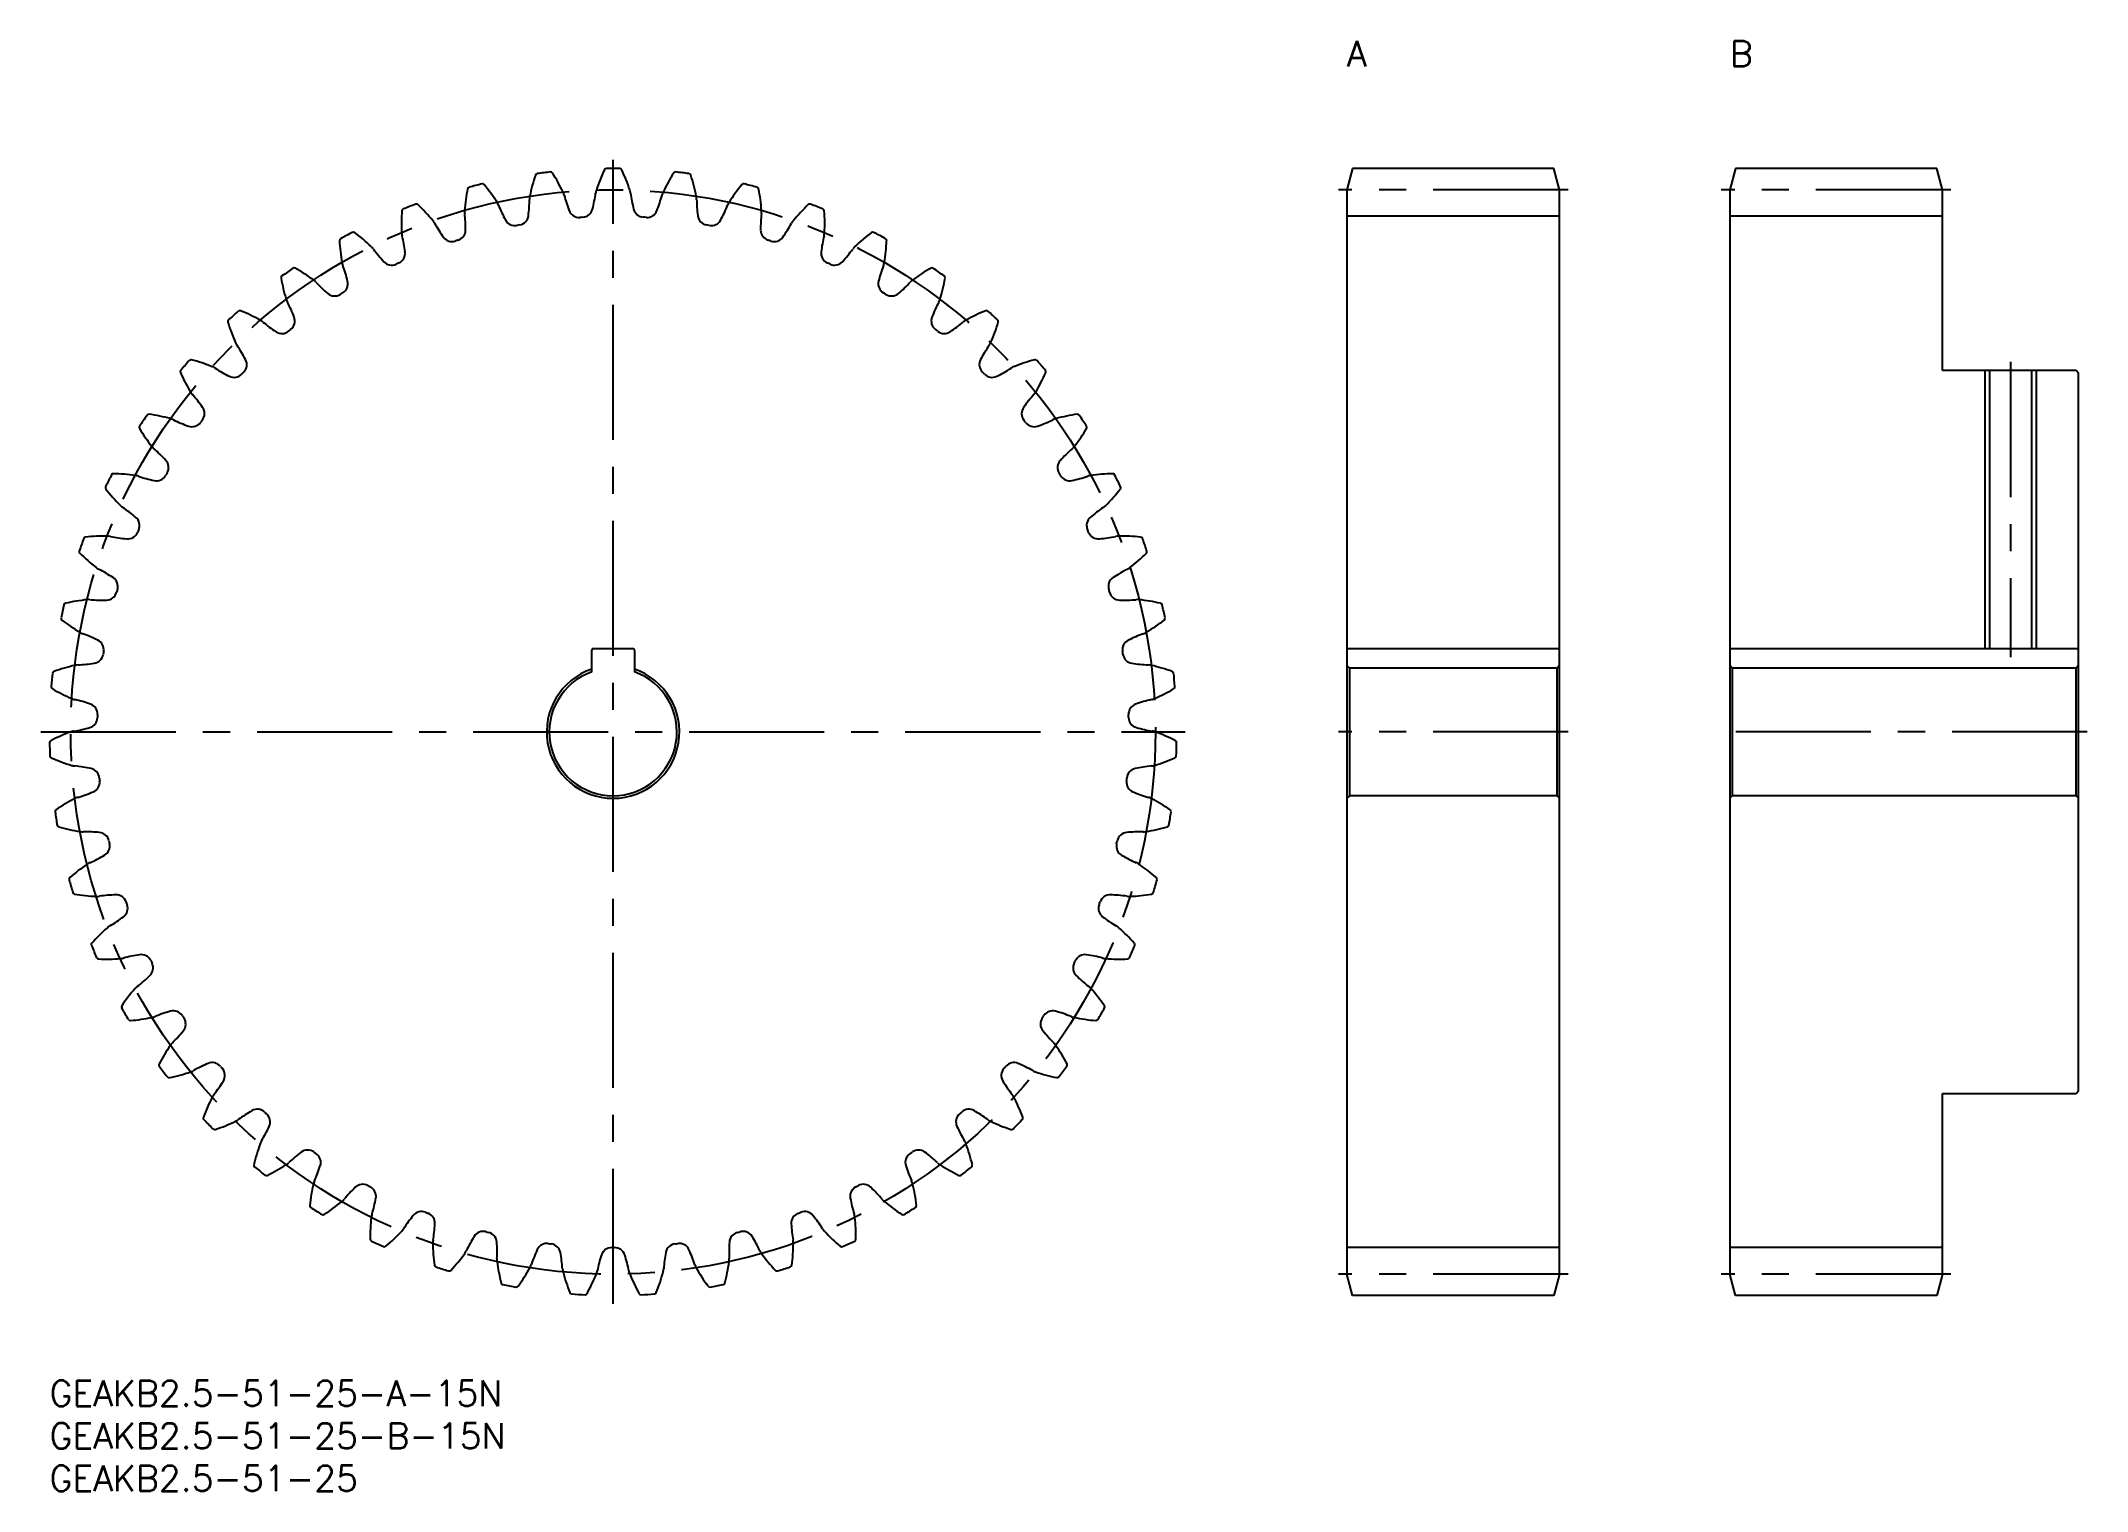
# Model space of a CAD drawing. Extents: x -1 to 239, y -13 to 158.
import ezdxf

# ---------------------------------------------------------------- set-up
doc = ezdxf.new("R2010")
doc.units = 0
doc.header["$LTSCALE"] = 0.5
doc.linetypes.add('CENTER', pattern=[50.8, 31.75, -6.35, 6.35, -6.35])
for name, color, linetype in [('MSM_CENTER', 1, 'CENTER'), ('MSM_CONTINUOUS', 7, 'CONTINUOUS'), ('MSM_NARROW', 5, 'CONTINUOUS'), ('MSM_PART_NUMBER', 7, 'CONTINUOUS')]:
    doc.layers.add(name, color=color, linetype=linetype)
doc.styles.get("Standard").update_dxf_attribs({"font": 'txt.shx', "height": 1, "bigfont": 'bigfont.shx'})

# ---------------------------------------------------------------- blocks, each defined once
blk = doc.blocks.new('*U2')
at = {"layer": 'MSM_PART_NUMBER'}
blk.add_text('GEAKB2.5-51-25-A-15N', height=3, dxfattribs=at).set_placement((0, -3))
blk = doc.blocks.new('*U3')
at = {"layer": 'MSM_PART_NUMBER'}
blk.add_text('GEAKB2.5-51-25-B-15N', height=3, dxfattribs=at).set_placement((0, -8))
blk = doc.blocks.new('*U4')
at = {"layer": 'MSM_PART_NUMBER'}
blk.add_text('GEAKB2.5-51-25', height=3, dxfattribs=at).set_placement((0, -13))
blk = doc.blocks.new('*U5')
at = {"layer": 'MSM_PART_NUMBER'}
blk.add_text('B', height=3, dxfattribs=at).set_placement((197.5, 154.5))
blk = doc.blocks.new('*U6')
at = {"layer": 'MSM_PART_NUMBER'}
blk.add_text('A', height=3, dxfattribs=at).set_placement((152.5, 154.5))

msp = doc.modelspace()

# ---------------------------------------------------------------- linework, layer by layer
at = {"layer": 'MSM_CENTER'}
for p, q in [((66.25, 9), (66.25, 143.5)), ((178.5, 140), (151.5, 140)), ((223.5, 140), (196.5, 140)), ((230.5, 119.75), (230.5, 85.05)), ((-1, 76.25), (133.5, 76.25)), ((178.5, 76.25), (151.5, 76.25)), ((239.5, 76.25), (196.5, 76.25)), ((178.5, 12.5), (151.5, 12.5)), ((223.5, 12.5), (196.5, 12.5))]:
    msp.add_line(p, q, dxfattribs=at)
msp.add_circle((66.25, 76.25), 63.75, dxfattribs=at)
at = {"layer": 'MSM_CONTINUOUS'}
for p, q in [((153.17, 142.5), (152.5, 140)), ((176.83, 142.5), (153.17, 142.5)), ((177.5, 140), (176.83, 142.5)), ((198.17, 142.5), (197.5, 140)), ((221.83, 142.5), (198.17, 142.5)), ((222.5, 140), (221.83, 142.5)), ((152.5, 140), (152.5, 12.5)), ((177.5, 12.5), (177.5, 140)), ((197.5, 140), (197.5, 12.5)), ((222.5, 118.75), (222.5, 140)), ((177.5, 136.88), (152.5, 136.88)), ((222.5, 136.88), (197.5, 136.88)), ((238.2, 118.75), (222.5, 118.75)), ((228.04, 118.75), (228.04, 86.05)), ((232.96, 118.75), (232.96, 86.05)), ((238.5, 118.45), (238.2, 118.75)), ((238.5, 34.05), (238.5, 118.45)), ((63.75, 83.32), (63.75, 85.85)), ((63.95, 86.05), (68.55, 86.05)), ((68.75, 85.85), (68.75, 83.32)), ((152.5, 86.05), (177.5, 86.05)), ((197.5, 86.05), (238.5, 86.05)), ((152.8, 83.75), (152.5, 84.05)), ((177.2, 83.75), (152.8, 83.75)), ((152.8, 83.75), (152.8, 68.75)), ((177.5, 84.05), (177.2, 83.75)), ((177.2, 68.75), (177.2, 83.75)), ((197.8, 83.75), (197.5, 84.05)), ((238.2, 83.75), (197.8, 83.75)), ((197.8, 83.75), (197.8, 68.75)), ((238.5, 84.05), (238.2, 83.75)), ((238.2, 68.75), (238.2, 83.75)), ((152.8, 68.75), (152.5, 68.45)), ((177.2, 68.75), (152.8, 68.75)), ((177.5, 68.45), (177.2, 68.75)), ((197.8, 68.75), (197.5, 68.45)), ((238.2, 68.75), (197.8, 68.75)), ((238.5, 68.45), (238.2, 68.75)), ((222.5, 12.5), (222.5, 33.75)), ((222.5, 33.75), (238.2, 33.75)), ((238.2, 33.75), (238.5, 34.05)), ((177.5, 15.62), (152.5, 15.62)), ((222.5, 15.62), (197.5, 15.62)), ((153.17, 10), (152.5, 12.5)), ((177.5, 12.5), (176.83, 10)), ((198.17, 10), (197.5, 12.5)), ((222.5, 12.5), (221.83, 10)), ((176.83, 10), (153.17, 10)), ((221.83, 10), (198.17, 10))]:
    msp.add_line(p, q, dxfattribs=at)
for centre, radius, start, end in [((57.36, 141.65), 0.25, 97.7379, 161.6081), ((66.25, 76.25), 66.25, 96.3797, 97.7379), ((58.92, 141.84), 0.25, 32.5096, 96.3797), ((41.92, 131.01), 20.4, 25.2941, 32.5096), ((83.66, 133.59), 20.4, 154.5492, 161.7647), ((65.47, 142.25), 0.25, 90.6791, 154.5492), ((66.25, 76.25), 66.25, 89.3209, 90.6791), ((67.03, 142.25), 0.25, 25.4508, 89.3209), ((48.84, 133.59), 20.4, 18.2353, 25.4508), ((90.58, 131.01), 20.4, 147.4904, 154.7059), ((73.58, 141.84), 0.25, 83.6206, 147.4904), ((66.25, 76.25), 66.25, 82.2621, 83.6203), ((75.14, 141.65), 0.25, 18.3919, 82.2621), ((69.15, 136.1), 20.4, 168.6669, 175.8824), ((49.39, 140.06), 0.25, 104.7967, 168.6669), ((66.25, 76.25), 66.25, 103.4386, 104.7967), ((50.91, 140.44), 0.25, 39.5684, 103.4386), ((35.38, 127.61), 20.4, 32.3529, 39.5684), ((76.48, 135.29), 20.4, 161.6081, 168.8235), ((58.5, 138.84), 2.07, 14.8086, 25.2941), ((47.36, 141.91), 17, 345.7102, 352.2096), ((66.25, 139.32), 2.07, 161.7647, 172.2502), ((66.25, 139.32), 2.07, 7.7498, 18.2353), ((85.14, 141.91), 17, 187.7904, 194.2898), ((74, 138.84), 2.07, 154.7059, 165.1914), ((56.02, 135.29), 20.4, 11.1765, 18.3919), ((97.12, 127.61), 20.4, 140.4316, 147.6471), ((81.59, 140.44), 0.25, 76.5614, 140.4316), ((66.25, 76.25), 66.25, 75.2033, 76.5614), ((83.11, 140.06), 0.25, 11.3331, 75.2033), ((63.35, 136.1), 20.4, 4.1176, 11.3331), ((61.77, 136), 20.4, 175.7257, 182.9412), ((41.68, 137.51), 0.25, 111.8555, 175.7257), ((66.25, 76.25), 66.25, 110.4974, 111.8555), ((43.14, 138.07), 0.25, 46.6272, 110.4974), ((29.3, 123.42), 20.4, 39.4118, 46.6272), ((50.87, 137.42), 2.07, 175.8824, 186.3678), ((31.91, 135.32), 17, 359.8279, 6.3273), ((50.87, 137.42), 2.07, 21.8675, 32.3529), ((68.56, 144.53), 17, 201.908, 208.4074), ((39.43, 139.09), 17, 352.769, 359.2684), ((58.5, 138.84), 2.07, 168.8235, 179.309), ((76.93, 143.73), 17, 194.8492, 201.3486), ((62.26, 138), 1.25, 201.3486, 273.6969), ((62.62, 138.02), 1.25, 273.3619, 345.7102), ((69.88, 138.02), 1.25, 194.2898, 266.6381), ((70.24, 138), 1.25, 266.3031, 338.6514), ((55.57, 143.73), 17, 338.6514, 345.1508), ((74, 138.84), 2.07, 0.691, 11.1765), ((93.07, 139.09), 17, 180.7316, 187.231), ((63.94, 144.53), 17, 331.5926, 338.092), ((81.63, 137.42), 2.07, 147.6471, 158.1325), ((100.59, 135.32), 17, 173.6727, 180.1721), ((81.63, 137.42), 2.07, 353.6322, 4.1176), ((103.2, 123.42), 20.4, 133.3728, 140.5882), ((89.36, 138.07), 0.25, 69.5029, 133.3728), ((66.25, 76.25), 66.25, 68.1445, 69.5026), ((90.82, 137.51), 0.25, 4.2743, 68.1445), ((70.73, 136), 20.4, 357.0588, 4.2743), ((66.25, 76.25), 66.25, 117.5562, 118.9144), ((35.72, 134.76), 0.25, 53.6861, 117.5562), ((23.78, 118.53), 20.4, 46.4706, 53.6861), ((43.47, 135.06), 2.07, 182.9412, 193.4267), ((43.47, 135.06), 2.07, 28.9263, 39.4118), ((60.15, 144.3), 17, 208.9669, 215.4663), ((47.66, 135.27), 1.25, 287.4796, 359.8279), ((54.7, 137.04), 1.25, 208.4074, 280.7557), ((66.25, 76.25), 60.63, 100.4207, 100.7557), ((55.06, 137.1), 1.25, 280.4207, 352.769), ((66.25, 76.25), 60.62, 93.3619, 93.6969), ((66.25, 76.25), 60.63, 86.3031, 86.6381), ((77.44, 137.1), 1.25, 187.231, 259.5793), ((66.25, 76.25), 60.62, 79.2443, 79.5793), ((77.8, 137.04), 1.25, 259.2443, 331.5926), ((84.84, 135.27), 1.25, 180.1721, 252.5205), ((72.35, 144.3), 17, 324.5337, 331.0331), ((89.03, 135.06), 2.07, 140.5882, 151.0737), ((89.03, 135.06), 2.07, 346.5733, 357.0588), ((108.72, 118.53), 20.4, 126.3139, 133.5294), ((96.78, 134.76), 0.25, 62.4441, 126.3139), ((66.25, 76.25), 66.25, 61.0856, 62.4438), ((34.34, 134.02), 0.25, 118.9144, 182.7845), ((54.47, 135), 20.4, 182.7845, 190), ((36.41, 131.82), 2.07, 35.9851, 46.4706), ((51.83, 143.03), 17, 216.0257, 222.5251), ((40.55, 132.54), 1.25, 294.5384, 6.8867), ((24.92, 130.65), 17, 6.8867, 13.3861), ((47.32, 135.16), 1.25, 215.4663, 287.8146), ((66.25, 76.25), 60.63, 107.4796, 107.8146), ((66.25, 76.25), 60.62, 72.1854, 72.5204), ((85.18, 135.16), 1.25, 252.1855, 324.5337), ((91.95, 132.54), 1.25, 173.1133, 245.4617), ((107.58, 130.65), 17, 166.6139, 173.1133), ((80.67, 143.03), 17, 317.4749, 323.9743), ((96.09, 131.82), 2.07, 133.5294, 144.0149), ((78.03, 135), 20.4, 350, 357.2155), ((98.16, 134.02), 0.25, 357.2155, 61.0856), ((66.25, 76.25), 66.25, 124.615, 125.9732), ((28.76, 130.57), 0.25, 60.7449, 124.615), ((18.91, 112.99), 20.4, 53.5294, 60.7449), ((36.41, 131.82), 2.07, 190, 200.4855), ((18.55, 125.16), 17, 13.9455, 20.4449), ((40.22, 132.39), 1.25, 222.5251, 294.8734), ((66.25, 76.25), 60.63, 114.5384, 114.8734), ((66.25, 76.25), 60.63, 65.1266, 65.4616), ((92.28, 132.39), 1.25, 245.1266, 317.4749), ((113.95, 125.16), 17, 159.5551, 166.0545), ((96.09, 131.82), 2.07, 339.5145, 350), ((113.59, 112.99), 20.4, 119.2551, 126.4706), ((103.74, 130.57), 0.25, 55.3853, 119.2551), ((66.25, 76.25), 66.25, 54.0268, 55.385), ((27.48, 129.66), 0.25, 125.9732, 189.8433), ((47.33, 133.11), 20.4, 189.8433, 197.0588), ((29.81, 127.73), 2.07, 43.0439, 53.5294), ((43.73, 140.75), 17, 223.0845, 229.5839), ((33.52, 128.76), 1.25, 229.5839, 301.9322), ((66.25, 76.25), 60.62, 121.5972, 121.9322), ((33.83, 128.95), 1.25, 301.5972, 13.9455), ((98.67, 128.95), 1.25, 166.0545, 238.4028), ((66.25, 76.25), 60.62, 58.0678, 58.4028), ((98.98, 128.76), 1.25, 238.0678, 310.4161), ((88.77, 140.75), 17, 310.4161, 316.9155), ((102.69, 127.73), 2.07, 126.4706, 136.9561), ((85.17, 133.11), 20.4, 342.9412, 350.1567), ((105.02, 129.66), 0.25, 350.1567, 54.0268), ((66.25, 76.25), 66.25, 131.6739, 133.032), ((22.37, 125.55), 0.25, 67.8037, 131.6739), ((14.75, 106.89), 20.4, 60.5882, 67.8037), ((29.81, 127.73), 2.07, 197.0588, 207.5443), ((12.9, 118.92), 17, 21.0043, 27.5037), ((119.6, 118.92), 17, 152.4963, 158.9957), ((102.69, 127.73), 2.07, 332.4557, 342.9412), ((117.75, 106.89), 20.4, 112.1963, 119.4118), ((110.13, 125.55), 0.25, 48.3264, 112.1963), ((66.25, 76.25), 66.25, 46.968, 48.3261), ((21.21, 124.49), 0.25, 133.032, 196.9022), ((40.49, 130.35), 20.4, 196.9022, 204.1176), ((23.76, 122.86), 2.07, 50.1028, 60.5882), ((35.98, 137.5), 17, 230.1433, 236.6427), ((27.32, 124.34), 1.25, 236.6427, 308.991), ((66.25, 76.25), 60.62, 128.656, 128.991), ((27.6, 124.57), 1.25, 308.656, 21.0043), ((104.9, 124.57), 1.25, 158.9957, 231.344), ((66.25, 76.25), 60.63, 51.009, 51.344), ((105.18, 124.34), 1.25, 231.009, 303.3573), ((96.52, 137.5), 17, 303.3573, 309.8567), ((108.74, 122.86), 2.07, 119.4118, 129.8972), ((92.01, 130.35), 20.4, 335.8824, 343.0978), ((111.29, 124.49), 0.25, 343.0978, 46.968), ((23.76, 122.86), 2.07, 204.1176, 214.6031), ((8.06, 112.04), 17, 28.0632, 34.5626), ((124.44, 112.04), 17, 145.4374, 151.9368), ((108.74, 122.86), 2.07, 325.3969, 335.8824), ((15.62, 118.59), 0.25, 140.0908, 203.961), ((34.04, 126.78), 20.4, 203.961, 211.1765), ((66.25, 76.25), 66.25, 138.7327, 140.0908), ((16.64, 119.78), 0.25, 74.8625, 138.7327), ((11.38, 100.33), 20.4, 67.6471, 74.8625), ((18.35, 117.29), 2.07, 57.1616, 67.6471), ((28.68, 133.31), 17, 237.2021, 243.7016), ((21.7, 119.19), 1.25, 243.7015, 316.0499), ((66.25, 76.25), 60.63, 135.7149, 136.0499), ((21.96, 119.45), 1.25, 315.7149, 28.0632), ((110.54, 119.45), 1.25, 151.9368, 224.2851), ((66.25, 76.25), 60.62, 43.9501, 44.2851), ((110.8, 119.19), 1.25, 223.9502, 296.2984), ((103.82, 133.31), 17, 296.2984, 302.7979), ((114.15, 117.29), 2.07, 112.3529, 122.8384), ((121.12, 100.33), 20.4, 105.1375, 112.3529), ((115.86, 119.78), 0.25, 41.2676, 105.1375), ((98.46, 126.78), 20.4, 328.8235, 336.039), ((66.25, 76.25), 66.25, 39.9092, 41.2673), ((116.88, 118.59), 0.25, 336.039, 39.9092), ((18.35, 117.29), 2.07, 211.1765, 221.6619), ((4.1, 104.62), 17, 35.122, 41.6214), ((128.4, 104.62), 17, 138.3786, 144.878), ((114.15, 117.29), 2.07, 318.3381, 328.8235), ((66.25, 76.25), 66.25, 145.7915, 147.1497), ((11.67, 113.36), 0.25, 81.9214, 145.7915), ((8.84, 93.41), 20.4, 74.7059, 81.9214), ((13.67, 111.09), 2.07, 64.2204, 74.7059), ((16.98, 113.68), 1.25, 322.7737, 35.122), ((115.52, 113.68), 1.25, 144.878, 217.2263), ((118.83, 111.09), 2.07, 105.2941, 115.7796), ((123.66, 93.41), 20.4, 98.0786, 105.2941), ((120.83, 113.36), 0.25, 34.2088, 98.0786), ((66.25, 76.25), 66.25, 32.8503, 34.2085), ((10.8, 112.05), 0.25, 147.1497, 211.0198), ((28.07, 122.44), 20.4, 211.0198, 218.2353), ((21.95, 128.26), 17, 244.261, 250.7604), ((16.76, 113.39), 1.25, 250.7604, 323.1087), ((66.25, 76.25), 60.63, 142.7737, 143.1087), ((66.25, 76.25), 60.62, 36.8913, 37.2263), ((115.74, 113.39), 1.25, 216.8913, 289.2396), ((110.55, 128.26), 17, 289.2396, 295.739), ((104.43, 122.44), 20.4, 321.7647, 328.9802), ((121.7, 112.05), 0.25, 328.9802, 32.8503), ((13.67, 111.09), 2.07, 218.2353, 228.7208), ((1.08, 96.77), 17, 42.1808, 48.6802), ((131.42, 96.77), 17, 131.3198, 137.8192), ((118.83, 111.09), 2.07, 311.2792, 321.7647), ((66.25, 76.25), 66.25, 152.8503, 154.2085), ((7.52, 106.37), 0.25, 88.9802, 152.8503), ((7.16, 86.22), 20.4, 81.7647, 88.9802), ((9.79, 104.36), 2.07, 71.2792, 81.7647), ((15.9, 122.43), 17, 251.3198, 257.8192), ((12.57, 107.03), 1.25, 257.8192, 330.1675), ((66.25, 76.25), 60.63, 149.8325, 150.1675), ((12.76, 107.34), 1.25, 329.8325, 42.1808), ((119.74, 107.34), 1.25, 137.8192, 210.1675), ((66.25, 76.25), 60.63, 29.8325, 30.1675), ((119.93, 107.03), 1.25, 209.8325, 282.1808), ((116.6, 122.43), 17, 282.1808, 288.6802), ((122.71, 104.36), 2.07, 98.2353, 108.7208), ((125.34, 86.22), 20.4, 91.0198, 98.2353), ((124.98, 106.37), 0.25, 27.15, 91.0198), ((66.25, 76.25), 66.25, 25.7915, 27.1497), ((6.82, 104.97), 0.25, 154.2085, 218.0786), ((22.69, 117.39), 20.4, 218.0786, 225.2941), ((109.81, 117.39), 20.4, 314.7059, 321.9214), ((125.68, 104.97), 0.25, 321.9214, 25.7915), ((9.79, 104.36), 2.07, 225.2941, 235.7796), ((-0.94, 88.6), 17, 49.2396, 55.739), ((9.34, 100.53), 1.25, 336.8913, 49.2396), ((123.16, 100.53), 1.25, 130.7604, 203.1087), ((133.44, 88.6), 17, 124.261, 130.7604), ((122.71, 104.36), 2.07, 304.2204, 314.7059), ((66.25, 76.25), 66.25, 159.9092, 161.2673), ((4.27, 98.92), 0.25, 96.039, 159.9092), ((6.39, 78.88), 20.4, 88.8235, 96.039), ((6.76, 97.21), 2.07, 78.3381, 88.8235), ((10.6, 115.89), 17, 258.3786, 264.878), ((9.2, 100.2), 1.25, 264.878, 337.2263), ((66.25, 76.25), 60.62, 156.8913, 157.2263), ((66.25, 76.25), 60.62, 22.7737, 23.1087), ((123.3, 100.2), 1.25, 202.7737, 275.122), ((121.9, 115.89), 17, 275.122, 281.6214), ((125.74, 97.21), 2.07, 91.1765, 101.6619), ((126.11, 78.88), 20.4, 83.961, 91.1765), ((128.23, 98.92), 0.25, 20.0912, 83.961), ((66.25, 76.25), 66.25, 18.7327, 20.0908), ((3.75, 97.45), 0.25, 161.2673, 225.1375), ((17.96, 111.73), 20.4, 225.1375, 232.3529), ((114.54, 111.73), 20.4, 307.6471, 314.8625), ((128.75, 97.45), 0.25, 314.8625, 18.7327), ((6.76, 97.21), 2.07, 232.3529, 242.8384), ((-1.95, 80.25), 17, 56.2984, 62.7979), ((6.79, 93.36), 1.25, 343.9502, 56.2984), ((125.71, 93.36), 1.25, 123.7016, 196.0498), ((134.45, 80.25), 17, 117.2021, 123.7016), ((125.74, 97.21), 2.07, 297.1616, 307.6471), ((6.52, 71.51), 20.4, 95.8824, 103.0978), ((4.64, 89.74), 2.07, 85.3969, 95.8824), ((6.16, 108.75), 17, 265.4374, 271.9368), ((6.69, 93.01), 1.25, 271.9368, 344.2851), ((66.25, 76.25), 60.62, 163.9501, 164.2851), ((66.25, 76.25), 60.63, 15.7149, 16.0499), ((125.81, 93.01), 1.25, 195.7149, 268.0632), ((126.34, 108.75), 17, 268.0632, 274.5626), ((127.86, 89.74), 2.07, 84.1176, 94.6031), ((125.98, 71.51), 20.4, 76.9022, 84.1176), ((66.25, 76.25), 66.25, 166.968, 168.3261), ((1.62, 89.6), 0.25, 168.3261, 232.1963), ((13.97, 105.53), 20.4, 232.1963, 239.4118), ((1.95, 91.13), 0.25, 103.0978, 166.968), ((118.53, 105.53), 20.4, 300.5882, 307.8037), ((130.55, 91.13), 0.25, 13.032, 76.9022), ((66.25, 76.25), 66.25, 11.6739, 13.032), ((130.88, 89.6), 0.25, 307.8037, 11.6739), ((4.64, 89.74), 2.07, 239.4118, 249.8972), ((-1.93, 71.84), 17, 63.3573, 69.8567), ((5.14, 85.92), 1.25, 351.009, 63.3573), ((127.36, 85.92), 1.25, 116.6427, 188.991), ((134.43, 71.84), 17, 110.1433, 116.6427), ((127.86, 89.74), 2.07, 290.1028, 300.5882), ((2.62, 101.12), 17, 272.4963, 278.9957), ((5.08, 85.56), 1.25, 278.9957, 351.344), ((66.25, 76.25), 60.62, 171.009, 171.344), ((63.95, 85.85), 0.2, 90, 180), ((68.55, 85.85), 0.2, 0, 90), ((66.25, 76.25), 60.62, 8.656, 8.991), ((127.42, 85.56), 1.25, 188.656, 261.0043), ((129.88, 101.12), 17, 261.0043, 267.5037), ((66.25, 76.25), 66.25, 174.0268, 175.385), ((0.61, 83.12), 0.25, 110.1567, 174.0268), ((7.55, 64.2), 20.4, 102.9412, 110.1567), ((3.45, 82.07), 2.07, 92.4557, 102.9412), ((66.25, 76.25), 7.8, 108.6939, 71.3061), ((66.25, 76.25), 7.5, 109.4712, 70.5288), ((129.05, 82.07), 2.07, 77.0588, 87.5443), ((124.95, 64.2), 20.4, 69.8433, 77.0588), ((131.89, 83.12), 0.25, 5.9735, 69.8433), ((66.25, 76.25), 66.25, 4.615, 5.9732), ((0.46, 81.56), 0.25, 175.385, 239.2551), ((10.76, 98.88), 20.4, 239.2551, 246.4706), ((3.45, 82.07), 2.07, 246.4706, 256.9561), ((-0.87, 63.5), 17, 70.4161, 76.9155), ((4.41, 78.34), 1.25, 358.0678, 70.4161), ((128.09, 78.34), 1.25, 109.5839, 181.9323), ((133.37, 63.5), 17, 103.0845, 109.5839), ((129.05, 82.07), 2.07, 283.0439, 293.5294), ((121.74, 98.88), 20.4, 293.5294, 300.7449), ((132.04, 81.56), 0.25, 300.7449, 4.615), ((4.4, 77.97), 1.25, 286.0545, 358.4028), ((66.25, 76.25), 60.63, 178.0678, 178.4028), ((66.25, 76.25), 60.62, 1.5972, 1.9322), ((128.1, 77.97), 1.25, 181.5972, 253.9455), ((0.26, 75), 0.25, 117.2155, 181.0856), ((66.25, 76.25), 66.25, 181.0856, 182.4438), ((9.48, 57.08), 20.4, 110, 117.2155), ((3.21, 74.31), 2.07, 99.5145, 110), ((0.04, 93.11), 17, 279.5551, 286.0545), ((132.46, 93.11), 17, 253.9455, 260.4449), ((129.29, 74.31), 2.07, 70, 80.4855), ((123.02, 57.08), 20.4, 62.7845, 70), ((132.24, 75), 0.25, 358.9147, 62.7845), ((66.25, 76.25), 66.25, 357.5562, 358.9144), ((0.31, 73.44), 0.25, 182.4438, 246.3139), ((8.4, 91.89), 20.4, 246.3139, 253.5294), ((3.21, 74.31), 2.07, 253.5294, 264.0149), ((1.21, 55.35), 17, 77.4749, 83.9743), ((131.29, 55.35), 17, 96.0257, 102.5251), ((129.29, 74.31), 2.07, 275.9851, 286.4706), ((124.1, 91.89), 20.4, 286.4706, 293.6861), ((132.19, 73.44), 0.25, 293.6861, 357.5562), ((4.62, 70.72), 1.25, 5.1266, 77.4749), ((4.66, 70.36), 1.25, 293.1133, 5.4616), ((66.25, 76.25), 60.62, 185.1266, 185.4616), ((127.84, 70.36), 1.25, 174.5384, 246.8867), ((66.25, 76.25), 60.63, 354.5384, 354.8734), ((127.88, 70.72), 1.25, 102.5251, 174.8733), ((12.26, 50.25), 20.4, 117.0588, 124.2743), ((3.92, 66.58), 2.07, 106.5733, 117.0588), ((-1.53, 84.85), 17, 286.6139, 293.1133), ((134.03, 84.85), 17, 246.8867, 253.3861), ((128.58, 66.58), 2.07, 62.9412, 73.4267), ((120.24, 50.25), 20.4, 55.7257, 62.9412), ((0.92, 66.9), 0.25, 124.2743, 188.1445), ((66.25, 76.25), 66.25, 188.1445, 189.5026), ((1.16, 65.35), 0.25, 189.5029, 253.3728), ((6.92, 84.66), 20.4, 253.3728, 260.5882), ((125.58, 84.66), 20.4, 279.4118, 286.6272), ((131.34, 65.35), 0.25, 286.6272, 350.4974), ((66.25, 76.25), 66.25, 350.4974, 351.8555), ((131.58, 66.9), 0.25, 351.8555, 55.7257), ((3.92, 66.58), 2.07, 260.5882, 271.0737), ((4.27, 47.51), 17, 84.5337, 91.0331), ((5.77, 63.19), 1.25, 12.1855, 84.5337), ((5.85, 62.84), 1.25, 300.1721, 12.5204), ((66.25, 76.25), 60.62, 192.1854, 192.5204), ((126.65, 62.84), 1.25, 167.4796, 239.8279), ((66.25, 76.25), 60.63, 347.4796, 347.8146), ((126.73, 63.19), 1.25, 95.4663, 167.8146), ((128.23, 47.51), 17, 88.9669, 95.4663), ((128.58, 66.58), 2.07, 268.9263, 279.4118), ((15.87, 43.81), 20.4, 124.1176, 131.3331), ((5.58, 58.99), 2.07, 113.6322, 124.1176), ((-2.07, 76.45), 17, 293.6727, 300.1721), ((134.57, 76.45), 17, 239.8279, 246.3273), ((126.92, 58.99), 2.07, 55.8824, 66.3678), ((116.63, 43.81), 20.4, 48.6669, 55.8824), ((2.56, 58.94), 0.25, 131.3331, 195.2033), ((66.25, 76.25), 66.25, 195.2033, 196.5614), ((66.25, 76.25), 66.25, 343.4386, 344.7967), ((129.94, 58.94), 0.25, 344.7967, 48.6669), ((2.99, 57.44), 0.25, 196.5617, 260.4316), ((6.34, 77.31), 20.4, 260.4316, 267.6471), ((5.58, 58.99), 2.07, 267.6471, 278.1325), ((8.27, 40.11), 17, 91.5926, 98.092), ((7.83, 55.86), 1.25, 19.2443, 91.5926), ((7.95, 55.52), 1.25, 307.231, 19.5793), ((66.25, 76.25), 60.63, 199.2443, 199.5793), ((124.55, 55.52), 1.25, 160.4208, 232.769), ((66.25, 76.25), 60.63, 340.4207, 340.7557), ((124.67, 55.86), 1.25, 88.4074, 160.7557), ((124.23, 40.11), 17, 81.908, 88.4074), ((126.92, 58.99), 2.07, 261.8675, 272.3529), ((126.16, 77.31), 20.4, 272.3529, 279.5684), ((129.51, 57.44), 0.25, 279.5684, 343.4386), ((20.24, 37.87), 20.4, 131.1765, 138.3919), ((8.17, 51.67), 2.07, 120.691, 131.1765), ((-1.58, 68.06), 17, 300.7316, 307.231), ((134.08, 68.06), 17, 232.769, 239.2684), ((124.33, 51.67), 2.07, 48.8235, 59.309), ((112.26, 37.87), 20.4, 41.6081, 48.8235), ((5.17, 51.25), 0.25, 138.3919, 202.2621), ((66.25, 76.25), 66.25, 202.2621, 203.6203), ((66.25, 76.25), 66.25, 336.3797, 337.7379), ((127.33, 51.25), 0.25, 337.7379, 41.6081), ((5.78, 49.81), 0.25, 203.6206, 267.4904), ((6.66, 69.94), 20.4, 267.4904, 274.7059), ((8.17, 51.67), 2.07, 274.7059, 285.1914), ((13.15, 33.26), 17, 98.6514, 105.1508), ((10.78, 48.83), 1.25, 26.3031, 98.6514), ((10.94, 48.51), 1.25, 314.2898, 26.6381), ((66.25, 76.25), 60.62, 206.3031, 206.6381), ((121.56, 48.51), 1.25, 153.3619, 225.7102), ((66.25, 76.25), 60.63, 333.3619, 333.6969), ((121.72, 48.83), 1.25, 81.3486, 153.6969), ((119.35, 33.26), 17, 74.8492, 81.3486), ((124.33, 51.67), 2.07, 254.8086, 265.2941), ((125.84, 69.94), 20.4, 265.2941, 272.5096), ((126.72, 49.81), 0.25, 272.5096, 336.3797), ((25.3, 32.5), 20.4, 138.2353, 145.4508), ((11.63, 44.71), 2.07, 127.7498, 138.2353), ((-0.06, 59.78), 17, 307.7904, 314.2898), ((132.56, 59.78), 17, 225.7102, 232.2096), ((120.87, 44.71), 2.07, 41.7647, 52.2502), ((107.2, 32.5), 20.4, 34.5492, 41.7647), ((8.71, 43.93), 0.25, 145.4508, 209.3209), ((66.25, 76.25), 66.25, 209.3209, 210.6791), ((18.84, 27.06), 17, 105.7102, 112.2096), ((14.57, 42.22), 1.25, 33.3619, 105.7102), ((117.93, 42.22), 1.25, 74.2898, 146.6381), ((113.66, 27.06), 17, 67.7904, 74.2898), ((66.25, 76.25), 66.25, 329.3209, 330.6791), ((123.79, 43.93), 0.25, 330.6791, 34.5492), ((9.49, 42.57), 0.25, 210.6794, 274.5492), ((7.89, 62.66), 20.4, 274.5492, 281.7647), ((11.63, 44.71), 2.07, 281.7647, 292.2502), ((2.47, 51.76), 17, 314.8492, 321.3486), ((66.25, 76.25), 60.63, 213.3619, 213.6969), ((14.77, 41.92), 1.25, 321.3486, 33.6969), ((117.73, 41.92), 1.25, 146.3031, 218.6514), ((66.25, 76.25), 60.63, 326.3031, 326.6381), ((130.03, 51.76), 17, 218.6514, 225.1508), ((120.87, 44.71), 2.07, 247.7498, 258.2353), ((124.61, 62.66), 20.4, 258.2353, 265.4508), ((123.01, 42.57), 0.25, 265.4508, 329.3209), ((30.99, 27.8), 20.4, 145.2941, 152.5096), ((15.92, 38.24), 2.07, 134.8086, 145.2941), ((116.58, 38.24), 2.07, 34.7059, 45.1914), ((101.51, 27.8), 20.4, 27.4904, 34.7059), ((13.11, 37.1), 0.25, 152.5096, 216.3797), ((66.25, 76.25), 66.25, 216.3797, 217.7379), ((10, 55.59), 20.4, 281.6081, 288.8235), ((15.92, 38.24), 2.07, 288.8235, 299.309), ((25.24, 21.61), 17, 112.769, 119.2684), ((19.14, 36.13), 1.25, 40.4207, 112.769), ((66.25, 76.25), 60.63, 220.4207, 220.7557), ((19.38, 35.86), 1.25, 328.4074, 40.7557), ((113.12, 35.86), 1.25, 139.2443, 211.5926), ((66.25, 76.25), 60.63, 319.2443, 319.5793), ((113.36, 36.13), 1.25, 67.231, 139.5793), ((107.26, 21.61), 17, 60.7316, 67.231), ((116.58, 38.24), 2.07, 240.691, 251.1765), ((122.5, 55.59), 20.4, 251.1765, 258.3919), ((66.25, 76.25), 66.25, 322.2621, 323.6203), ((119.39, 37.1), 0.25, 323.6203, 27.4904), ((14.06, 35.85), 0.25, 217.7382, 281.6081), ((5.96, 44.11), 17, 321.908, 328.4074), ((126.54, 44.11), 17, 211.5926, 218.092), ((118.44, 35.85), 0.25, 258.3919, 322.2621), ((37.21, 23.84), 20.4, 152.3529, 159.5684), ((20.97, 32.34), 2.07, 141.8675, 152.3529), ((32.27, 16.98), 17, 119.8279, 126.3273), ((24.43, 30.65), 1.25, 47.4796, 119.8279), ((66.25, 76.25), 60.63, 227.4796, 227.8146), ((24.7, 30.4), 1.25, 335.4663, 47.8146), ((107.8, 30.4), 1.25, 132.1855, 204.5337), ((66.25, 76.25), 60.63, 312.1854, 312.5204), ((108.07, 30.65), 1.25, 60.1721, 132.5204), ((100.23, 16.98), 17, 53.6727, 60.1721), ((111.53, 32.34), 2.07, 27.6471, 38.1325), ((95.29, 23.84), 20.4, 20.4316, 27.6471), ((18.33, 30.87), 0.25, 159.5684, 223.4386), ((66.25, 76.25), 66.25, 223.4386, 224.7967), ((19.42, 29.75), 0.25, 224.797, 288.6669), ((12.97, 48.84), 20.4, 288.6669, 295.8824), ((20.97, 32.34), 2.07, 295.8824, 306.3678), ((10.37, 36.94), 17, 328.9669, 335.4663), ((122.13, 36.94), 17, 204.5337, 211.0331), ((111.53, 32.34), 2.07, 233.6322, 244.1176), ((119.53, 48.84), 20.4, 244.1176, 251.3331), ((113.08, 29.75), 0.25, 251.3331, 315.2033), ((66.25, 76.25), 66.25, 315.2033, 316.5614), ((114.17, 30.87), 0.25, 316.5614, 20.4316), ((43.87, 20.66), 20.4, 159.4118, 166.6272), ((26.71, 27.11), 2.07, 148.9263, 159.4118), ((39.81, 13.26), 17, 126.8867, 133.3861), ((30.35, 25.85), 1.25, 54.5384, 126.8867), ((66.25, 76.25), 60.63, 234.5384, 234.8734), ((30.65, 25.64), 1.25, 342.5251, 54.8734), ((101.85, 25.64), 1.25, 125.1266, 197.4749), ((66.25, 76.25), 60.62, 305.1266, 305.4616), ((102.15, 25.85), 1.25, 53.1133, 125.4616), ((92.69, 13.26), 17, 46.6139, 53.1133), ((105.79, 27.11), 2.07, 20.5882, 31.0737), ((88.63, 20.66), 20.4, 13.3728, 20.5882), ((24.27, 25.32), 0.25, 166.6272, 230.4974), ((66.25, 76.25), 66.25, 230.4974, 231.8556), ((25.49, 24.34), 0.25, 231.8559, 295.7257), ((16.74, 42.5), 20.4, 295.7257, 302.9412), ((26.71, 27.11), 2.07, 302.9412, 313.4267), ((15.62, 30.37), 17, 336.0257, 342.5251), ((116.88, 30.37), 17, 197.4749, 203.9743), ((105.79, 27.11), 2.07, 226.5733, 237.0588), ((115.76, 42.5), 20.4, 237.0588, 244.2743), ((107.01, 24.34), 0.25, 244.2743, 308.1445), ((66.25, 76.25), 66.25, 308.1445, 309.5026), ((108.23, 25.32), 0.25, 309.5026, 13.3728), ((50.87, 18.34), 20.4, 166.4706, 173.6861), ((33.05, 22.62), 2.07, 155.9851, 166.4706), ((47.75, 10.48), 17, 133.9455, 140.4449), ((36.82, 21.82), 1.25, 61.5972, 133.9455), ((66.25, 76.25), 60.62, 241.5972, 241.9322), ((37.14, 21.65), 1.25, 349.5839, 61.9322), ((95.36, 21.65), 1.25, 118.0678, 190.4161), ((66.25, 76.25), 60.62, 298.0678, 298.4028), ((95.68, 21.82), 1.25, 46.0545, 118.4028), ((84.75, 10.48), 17, 39.5551, 46.0545), ((99.45, 22.62), 2.07, 13.5294, 24.0149), ((81.63, 18.34), 20.4, 6.3139, 13.5294), ((30.84, 20.55), 0.25, 173.6861, 237.5562), ((66.25, 76.25), 66.25, 237.5562, 238.9144), ((32.17, 19.73), 0.25, 238.9147, 302.7845), ((21.26, 36.67), 20.4, 302.7845, 310), ((33.05, 22.62), 2.07, 310, 320.4855), ((39.89, 18.95), 2.07, 163.0439, 173.5294), ((21.65, 24.5), 17, 343.0845, 349.5839), ((55.97, 8.71), 17, 141.0043, 147.5037), ((43.73, 18.62), 1.25, 68.656, 141.0043), ((66.25, 76.25), 60.62, 248.656, 248.991), ((44.07, 18.49), 1.25, 356.6427, 68.991), ((88.43, 18.49), 1.25, 111.009, 183.3573), ((66.25, 76.25), 60.63, 291.009, 291.344), ((88.77, 18.62), 1.25, 38.9957, 111.344), ((76.53, 8.71), 17, 32.4963, 38.9957), ((110.85, 24.5), 17, 190.4161, 196.9155), ((92.61, 18.95), 2.07, 6.4706, 16.9561), ((99.45, 22.62), 2.07, 219.5145, 230), ((111.24, 36.67), 20.4, 230, 237.2155), ((100.33, 19.73), 0.25, 237.2155, 301.0856), ((66.25, 76.25), 66.25, 301.0856, 302.4438), ((101.66, 20.55), 0.25, 302.4438, 6.3139), ((58.1, 16.88), 20.4, 173.5294, 180.7449), ((26.47, 31.44), 20.4, 309.8433, 317.0588), ((39.89, 18.95), 2.07, 317.0588, 327.5443), ((28.34, 19.41), 17, 350.1433, 356.6427), ((64.35, 7.96), 17, 148.0632, 154.5626), ((50.98, 16.29), 1.25, 75.7149, 148.0632), ((66.25, 76.25), 60.62, 255.7149, 256.0499), ((51.33, 16.2), 1.25, 3.7016, 76.0499), ((81.17, 16.2), 1.25, 103.9502, 176.2984), ((66.25, 76.25), 60.62, 283.9501, 284.2851), ((81.52, 16.29), 1.25, 31.9368, 104.2851), ((68.15, 7.96), 17, 25.4374, 31.9368), ((104.16, 19.41), 17, 183.3573, 189.8567), ((92.61, 18.95), 2.07, 212.4557, 222.9412), ((106.03, 31.44), 20.4, 222.9412, 230.1567), ((74.4, 16.88), 20.4, 359.2551, 6.4706), ((37.96, 16.62), 0.25, 180.7449, 244.615), ((66.25, 76.25), 66.25, 244.615, 245.9732), ((39.38, 15.97), 0.25, 245.9735, 309.8433), ((47.13, 16.15), 2.07, 170.1028, 180.5882), ((65.46, 16.33), 20.4, 180.5882, 187.8037), ((32.28, 26.89), 20.4, 316.9022, 324.1176), ((47.13, 16.15), 2.07, 324.1176, 334.6031), ((35.62, 15.18), 17, 357.2021, 3.7016), ((72.76, 8.24), 17, 155.122, 161.6214), ((58.47, 14.87), 1.25, 82.7737, 155.122), ((66.25, 76.25), 60.63, 262.7737, 263.1087), ((58.83, 14.82), 1.25, 10.7604, 83.1087), ((43.35, 11.88), 17, 4.261, 10.7604), ((81.06, 9.56), 17, 162.1808, 168.6802), ((66.07, 14.38), 1.25, 89.8325, 162.1808), ((66.25, 76.25), 60.63, 269.8325, 270.1675), ((66.43, 14.38), 1.25, 17.8192, 90.1675), ((51.44, 9.56), 17, 11.3198, 17.8192), ((89.15, 11.88), 17, 169.2396, 175.739), ((73.67, 14.82), 1.25, 96.8913, 169.2396), ((66.25, 76.25), 60.63, 276.8913, 277.2263), ((74.03, 14.87), 1.25, 24.878, 97.2263), ((59.74, 8.24), 17, 18.3786, 24.878), ((96.88, 15.18), 17, 176.2984, 182.7979), ((85.37, 16.15), 2.07, 205.3969, 215.8824), ((100.22, 26.89), 20.4, 215.8824, 223.0978), ((67.04, 16.33), 20.4, 352.1963, 359.4118), ((85.37, 16.15), 2.07, 359.4118, 9.8972), ((93.12, 15.97), 0.25, 230.1567, 294.0268), ((66.25, 76.25), 66.25, 294.0268, 295.385), ((94.54, 16.62), 0.25, 295.3853, 359.2551), ((45.5, 13.6), 0.25, 187.8037, 251.6739), ((66.25, 76.25), 66.25, 251.6739, 253.032), ((46.99, 13.12), 0.25, 253.032, 316.9022), ((54.66, 14.25), 2.07, 177.1616, 187.6471), ((72.83, 16.69), 20.4, 187.6471, 194.8625), ((38.6, 23.09), 20.4, 323.961, 331.1765), ((54.66, 14.25), 2.07, 331.1765, 341.6619), ((62.37, 13.3), 2.07, 184.2204, 194.7059), ((80.1, 17.95), 20.4, 194.7059, 201.9214), ((45.34, 20.09), 20.4, 331.0198, 338.2353), ((62.37, 13.3), 2.07, 338.2353, 348.7208), ((70.13, 13.3), 2.07, 191.2792, 201.7647), ((87.16, 20.09), 20.4, 201.7647, 208.9802), ((52.4, 17.95), 20.4, 338.0786, 345.2941), ((70.13, 13.3), 2.07, 345.2941, 355.7796), ((77.84, 14.25), 2.07, 198.3381, 208.8235), ((93.9, 23.09), 20.4, 208.8235, 216.039), ((59.67, 16.69), 20.4, 345.1375, 352.3529), ((77.84, 14.25), 2.07, 352.3529, 2.8384), ((85.51, 13.12), 0.25, 223.0978, 286.968), ((66.25, 76.25), 66.25, 286.968, 288.3261), ((87, 13.6), 0.25, 288.3264, 352.1963), ((53.35, 11.52), 0.25, 194.8625, 258.7327), ((66.25, 76.25), 66.25, 258.7327, 260.0908), ((54.89, 11.23), 0.25, 260.0908, 323.961), ((61.41, 10.43), 0.25, 201.9214, 265.7915), ((66.25, 76.25), 66.25, 265.7915, 267.1497), ((62.97, 10.33), 0.25, 267.1497, 331.0198), ((69.53, 10.33), 0.25, 208.9802, 272.8503), ((66.25, 76.25), 66.25, 272.8503, 274.2085), ((71.09, 10.43), 0.25, 274.2088, 338.0786), ((77.61, 11.23), 0.25, 216.039, 279.9092), ((66.25, 76.25), 66.25, 279.9092, 281.2673), ((79.15, 11.52), 0.25, 281.2673, 345.1375)]:
    msp.add_arc(centre, radius, start, end, dxfattribs=at)
at = {"layer": 'MSM_NARROW'}
for p, q in [((227.5, 118.75), (227.5, 86.05)), ((233.5, 118.75), (233.5, 86.05))]:
    msp.add_line(p, q, dxfattribs=at)

# ---------------------------------------------------------------- block references
at = {"layer": 'MSM_CONTINUOUS'}
for name in ['*U6', '*U5', '*U2', '*U3', '*U4']:
    msp.add_blockref(name, (0, 0), dxfattribs=at)

doc.saveas('drawing.dxf')
